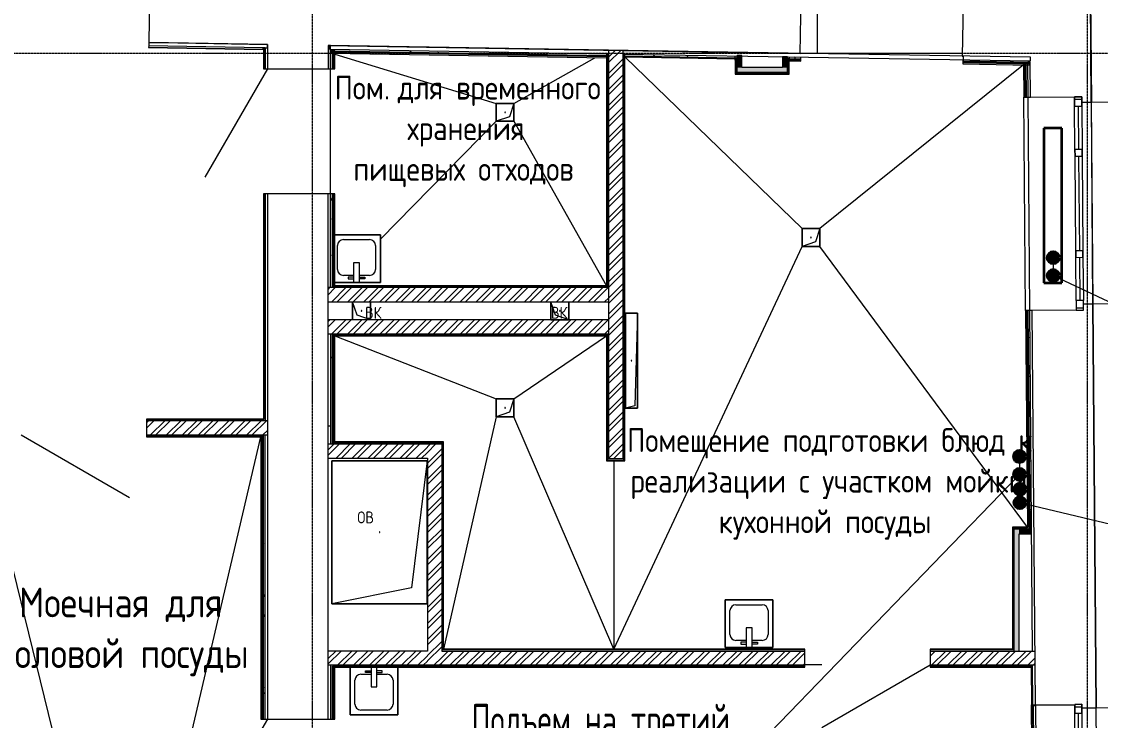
# Model space of a CAD drawing. Header units: millimetres. Extents: x -3929 to 624051, y 52832 to 514950.
# Drawn here: x 219364 to 228415, y 187333 to 193198 of the extents above; entities that cross this region are included whole.
import ezdxf
from ezdxf import colors
from ezdxf.entities.mleader import LeaderData, LeaderLine
from ezdxf.enums import TextEntityAlignment as Align
from ezdxf.math import Vec2, Vec3

# ---------------------------------------------------------------- set-up
doc = ezdxf.new("R2010")
doc.units = ezdxf.units.MM
doc.linetypes.add('ADSK_Линия сетки', pattern=[25, 20, -2.5, 0, -2.5])
doc.linetypes.add('ADSK_Штриховая_ш2 п1', pattern=[3, 2, -1])
for name, color, linetype, lineweight in [('_ Окна', 7, 'Continuous', 9), ('Аннотация', 7, 'Continuous', 18), ('Двери', 7, 'Continuous', 9), ('Марки помещений', 7, 'Continuous', 20), ('Обобщенные модели', 7, 'Continuous', 18), ('ОВ-О-Оборудование', 32, 'Continuous', 35), ('ОВ-ТЕКСТ', 7, 'Continuous', 25), ('Окна', 7, 'Continuous', 9), ('Оси', 253, 'Continuous', 9), ('Перекрытие', 7, 'Continuous', 18), ('Сантехника', 7, 'Continuous', 18), ('Стены внутренние', 7, 'Continuous', 18), ('Стены наружные', 7, 'Continuous', 18), ('Стены несущие', 7, 'Continuous', 30), ('Стены отделка', 7, 'Continuous', 30), ('Стены штриховка', 7, 'Continuous', 9)]:
    doc.layers.add(name, color=color, linetype=linetype, lineweight=lineweight)
doc.layers.add('стояки', color=7, linetype='Continuous')
doc.layers.add('т21.4', color=142, linetype='Continuous')
for name, color, linetype, true_color in [('т11.1', 1, 'Continuous', 0xff0000), ('т11.3', 7, 'Continuous', 0xb82e00), ('т11.4', 7, 'Continuous', 0xd600d6), ('т21.1', 5, 'Continuous', 0x0000ff), ('т21.3', 7, 'Continuous', 0x005c45)]:
    doc.layers.add(name, color=color, linetype=linetype, true_color=true_color)
doc.styles.add('GOST 2.304', font='CS_Gost2304.shx')
doc.styles.add('GOST Common_2', font='GOST_Common.ttf', dxfattribs={"width": 0.9, "height": 250})
doc.styles.add('GOST Common_5', font='GOST_Common.ttf', dxfattribs={"width": 0.9, "height": 200})
doc.styles.add('СТИЛЬ', font='simplex.shx', dxfattribs={"width": 0.65})

# ---------------------------------------------------------------- blocks, each defined once
blk = doc.blocks.new('*U2946')
at = {"layer": 'ОВ-О-Оборудование', "color": 32, "ltscale": 0.1, "true_color": 0xcd6928}
for p, q in [((650, 75), (-650, 75)), ((-650, 75), (-650, -75)), ((650, -75), (650, 75)), ((-650, -75), (650, -75))]:
    blk.add_line(p, q, dxfattribs=at)
at = {"layer": 'ОВ-О-Оборудование', "color": 32, "lineweight": 0, "ltscale": 10, "true_color": 0xcd6928, "style": 'GOST 2.304'}
blk.add_attdef('Маркировка', text='', height=180, dxfattribs=at).set_placement((0, -90), align=Align.CENTER)
blk = doc.blocks.new('1 этаж')
at = {"layer": 'Стены внутренние', "lineweight": 5}
for points in [[(416106.7, -217403), (416146.7, -217403), (416146.7, -217306.4), (416106.7, -217305.7), (416106.7, -217330.2)], [(416526.7, -217403), (416526.7, -217312.8), (416486.7, -217312.2), (416486.7, -217403), (416518.3, -217403)], [(416202.1, -217443), (416526.7, -217443), (416526.7, -217403), (416106.7, -217403), (416106.7, -217443), (416196.4, -217443)], [(418471.2, -222300.3), (418471.2, -221275.9), (418431.2, -221275.9), (418431.2, -222300.3)], [(418471.2, -221315.9), (418576.6, -221315.9), (418576.3, -221275.9), (418471.2, -221275.9)]]:
    blk.add_hatch(color=253, dxfattribs=at).paths.add_polyline_path(points)
at = {"layer": '_ Окна', "color": 253, "lineweight": 5}
for p, q in [((418937, -217649.3), (418997, -217648.8)), ((418937.6, -217729.3), (418937, -217649.3)), ((418937.1, -217669.3), (418997.1, -217668.8)), ((418997, -217648.8), (418997.6, -217728.8)), ((418997.6, -217728.8), (418937.6, -217729.3)), ((418967.6, -217729), (418970.5, -218089)), ((418940.5, -218089.3), (419000.5, -218088.8)), ((418941, -218149.2), (418940.5, -218089.3)), ((419000.5, -218088.8), (419001, -218148.8)), ((419001, -218148.8), (418941, -218149.2)), ((418971, -218149), (418977.4, -218939)), ((418947.4, -218939.2), (419007.4, -218938.7)), ((418947.9, -218999.2), (418947.4, -218939.2)), ((419007.4, -218938.7), (419007.9, -218998.7)), ((419007.9, -218998.7), (418947.9, -218999.2)), ((418977.9, -218999), (418980.8, -219359)), ((419010.8, -219358.7), (418950.8, -219359.2)), ((418950.8, -219359.2), (418951.5, -219439.2)), ((419011.5, -219438.7), (419010.8, -219358.7)), ((418951.3, -219419.2), (419011.3, -219418.7)), ((418951.5, -219439.2), (419011.5, -219438.7)), ((418938.2, -222748), (418998.2, -222747.5)), ((418938.8, -222824), (418938.2, -222748)), ((418938.4, -222768), (418998.4, -222767.5)), ((418998.8, -222823.5), (418938.8, -222824)), ((418968.8, -222823.8), (418975.3, -223621.7)), ((418998.2, -222747.5), (418998.8, -222823.5))]:
    blk.add_line(p, q, dxfattribs=at)
at = {"layer": 'Двери', "color": 253, "lineweight": 5}
for p, q in [((412165.7, -217413.6), (411640.7, -218322.9)), ((410100.7, -220487), (411010, -221012)), ((417725, -222420.3), (416815.7, -222945.3)), ((412165.7, -222871.6), (411640.7, -223780.9))]:
    blk.add_line(p, q, dxfattribs=at)
at = {"layer": 'Обобщенные модели', "color": 253, "lineweight": 5}
for p, q in [((414084.3, -217853.9), (414084.3, -217703.9)), ((414084.3, -217703.9), (414234.3, -217703.9)), ((414234.3, -217703.9), (414196.8, -217816.4)), ((414234.3, -217703.9), (414234.3, -217853.9)), ((414196.8, -217816.4), (414084.3, -217853.9)), ((414234.3, -217853.9), (414084.3, -217853.9)), ((416650.7, -218903.9), (416650.7, -218753.9)), ((416650.7, -218753.9), (416800.7, -218753.9)), ((416800.7, -218753.9), (416650.7, -218753.9)), ((416650.7, -218753.9), (416650.7, -218903.9)), ((416800.7, -218753.9), (416763.2, -218866.4)), ((416800.7, -218753.9), (416800.7, -218903.9)), ((416800.7, -218903.9), (416800.7, -218753.9)), ((416763.2, -218866.4), (416650.7, -218903.9)), ((416800.7, -218903.9), (416650.7, -218903.9)), ((416650.7, -218903.9), (416800.7, -218903.9)), ((412880.7, -219520.3), (412880.7, -219370.3)), ((412918.2, -219482.8), (412880.7, -219370.3)), ((412880.7, -219370.3), (412880.7, -219520.3)), ((413030.7, -219370.3), (413030.7, -219520.3)), ((413030.7, -219520.3), (413030.7, -219370.3)), ((414544.3, -219520), (414544.3, -219370.3)), ((414544.3, -219370.3), (414544.3, -219520)), ((414581.8, -219482.5), (414544.4, -219370.3)), ((414694.3, -219370.3), (414694.3, -219520)), ((414694.3, -219520), (414694.3, -219370.3)), ((413030.7, -219520.3), (412918.2, -219482.8)), ((414694.3, -219520), (414581.8, -219482.5)), ((415169.4, -220263.3), (415169.4, -219463.3)), ((415169.4, -219463.3), (415269.4, -219463.3)), ((415269.4, -219463.3), (415169.4, -219463.3)), ((415169.4, -219463.3), (415169.4, -220263.3)), ((415269.4, -219463.3), (415249.4, -220243.3)), ((415269.4, -219463.3), (415269.4, -220263.3)), ((415269.4, -220263.3), (415269.4, -219463.3)), ((414694.3, -219520), (414544.3, -219520)), ((414544.3, -219520), (414694.3, -219520)), ((414084.3, -220333.9), (414084.3, -220183.9)), ((414084.3, -220183.9), (414234.3, -220183.9)), ((414234.3, -220183.9), (414196.8, -220296.4)), ((414234.3, -220183.9), (414234.3, -220333.9)), ((414196.8, -220296.4), (414084.3, -220333.9)), ((415249.4, -220243.3), (415169.4, -220263.3)), ((415269.4, -220263.3), (415169.4, -220263.3)), ((415169.4, -220263.3), (415269.4, -220263.3)), ((414234.3, -220333.9), (414084.3, -220333.9)), ((412707.1, -221903.2), (412707.1, -220703.2)), ((412707.1, -220703.2), (413507.1, -220703.2)), ((413507.1, -220703.2), (412707.1, -220703.2)), ((412707.1, -220703.2), (412707.1, -221903.2)), ((413507.1, -220703.2), (413373.8, -221769.9)), ((413507.1, -220703.2), (413507.1, -221903.2)), ((413507.1, -221903.2), (413507.1, -220703.2)), ((413373.8, -221769.9), (412707.1, -221903.2)), ((413507.1, -221903.2), (412707.1, -221903.2)), ((412707.1, -221903.2), (413507.1, -221903.2))]:
    blk.add_line(p, q, dxfattribs=at)
for centre, start, end in [((414159.3, -217778.9), 0, 180), ((414159.3, -217778.9), 120, 180), ((414159.3, -217778.9), 180, 0), ((414159.3, -217778.9), 240, 345), ((414159.3, -217778.9), 15, 90), ((416725.7, -218828.9), 0, 180), ((416725.7, -218828.9), 120, 180), ((416725.7, -218828.9), 180, 0), ((416725.7, -218828.9), 240, 345), ((416725.7, -218828.9), 15, 90), ((412955.7, -219445.3), 90, 270), ((412955.7, -219445.3), 150, 255), ((412955.7, -219445.3), 270, 90), ((412955.7, -219445.3), 30, 90), ((412955.7, -219445.3), 285, 0), ((414619.3, -219445), 90, 270), ((414619.3, -219445), 150, 255), ((414619.3, -219445), 270, 90), ((414619.3, -219445), 30, 90), ((414619.3, -219445), 285, 0), ((415219.4, -219863.3), 0, 180), ((415219.4, -219863.3), 120, 180), ((415219.4, -219863.3), 180, 0), ((415219.4, -219863.3), 240, 345), ((415219.4, -219863.3), 15, 90), ((414159.3, -220258.9), 0, 180), ((414159.3, -220258.9), 120, 180), ((414159.3, -220258.9), 180, 0), ((414159.3, -220258.9), 240, 345), ((414159.3, -220258.9), 15, 90), ((413107.1, -221303.2), 0, 180), ((413107.1, -221303.2), 120, 180), ((413107.1, -221303.2), 180, 0), ((413107.1, -221303.2), 240, 345), ((413107.1, -221303.2), 15, 90)]:
    blk.add_arc(centre, 2.5, start, end, dxfattribs=at)
at = {"layer": 'Окна', "color": 253, "lineweight": 5}
for p, q in [((418997, -217648.8), (418937, -217649.3)), ((418937, -217649.3), (418937.6, -217729.3)), ((418997.6, -217728.8), (418997, -217648.8)), ((418940.5, -218089.3), (418937.6, -217729.3)), ((418997.6, -217728.8), (419000.5, -218088.8)), ((418940.5, -218089.3), (418941, -218149.2)), ((419001, -218148.8), (419000.5, -218088.8)), ((418947.4, -218939.2), (418941, -218149.2)), ((419001, -218148.8), (419007.4, -218938.7)), ((418947.4, -218939.2), (418947.9, -218999.2)), ((419007.9, -218998.7), (419007.4, -218938.7)), ((418950.8, -219359.2), (418947.9, -218999.2)), ((419007.9, -218998.7), (419010.8, -219358.7)), ((418950.8, -219359.2), (418951.5, -219439.2)), ((419011.5, -219438.7), (419010.8, -219358.7)), ((418951.5, -219439.2), (419011.5, -219438.7)), ((418998.2, -222747.5), (418938.2, -222748)), ((418938.2, -222748), (418938.8, -222824)), ((418945.3, -223622), (418938.8, -222824)), ((418998.8, -222823.5), (418998.2, -222747.5)), ((418998.8, -222823.5), (419005.3, -223621.5))]:
    blk.add_line(p, q, dxfattribs=at)
at = {"layer": 'Оси', "color": 253, "linetype": 'ADSK_Линия сетки', "lineweight": 5}
for p, q in [((412544.4, -258178.1), (412544.4, -209603.6)), ((419044.4, -258178.1), (419044.4, -209603.6)), ((353580.1, -217281.6), (419809.8, -217281.6))]:
    blk.add_line(p, q, dxfattribs=at)
at = {"layer": 'Перекрытие', "color": 253, "lineweight": 5}
for p, q in [((416777.8, -216580.7), (416777.8, -217287.1)), ((412730.7, -217292.2), (414084.3, -217703.9)), ((416635.5, -217281.6), (417995.7, -217281.6)), ((414234.3, -217703.9), (414912.6, -217320.5)), ((416650.7, -218753.9), (415163.3, -217313.8)), ((418509.8, -217380.6), (416800.7, -218753.9)), ((412695.7, -218463.6), (412695.7, -217413.6)), ((414234.3, -217703.9), (414084.3, -217703.9)), ((414084.3, -217703.9), (414084.3, -217853.9)), ((414234.3, -217853.9), (414234.3, -217703.9)), ((414084.3, -217853.9), (413113.1, -218844.4)), ((414084.3, -217853.9), (414234.3, -217853.9)), ((414234.3, -217853.9), (415011.5, -219234.4)), ((415072.4, -222284.4), (416650.7, -218903.9)), ((418541.2, -221260), (416800.7, -218903.9)), ((412730.7, -219656.2), (414084.3, -220183.9)), ((414234.3, -220183.9), (415011.5, -219656.2)), ((414234.3, -220183.9), (414084.3, -220183.9)), ((414084.3, -220183.9), (414084.3, -220333.9)), ((414234.3, -220333.9), (414234.3, -220183.9)), ((414084.3, -220333.9), (413643.7, -222284.4)), ((414084.3, -220333.9), (414234.3, -220333.9)), ((415072.4, -222284.4), (414234.3, -220333.9)), ((409755.9, -220502.9), (410885.7, -225097.8)), ((411035.7, -225097.8), (412110.7, -220502.9)), ((415072.4, -220704.1), (415072.4, -222284.4)), ((416817.9, -222415.3), (416675, -222415.3))]:
    blk.add_line(p, q, dxfattribs=at)
at = {"layer": 'Сантехника', "color": 253, "lineweight": 5}
for p, q in [((413113.1, -218807.2), (412730.7, -218807.2)), ((412730.7, -218807.2), (413113.1, -218807.2)), ((412803.1, -218847.2), (413023.1, -218847.2)), ((413113.1, -219207.2), (413113.1, -218807.2)), ((413113.1, -218807.2), (413113.1, -219207.2)), ((412753.1, -219097.2), (412753.1, -218897.2)), ((413073.1, -218897.2), (413073.1, -219097.2)), ((412888.1, -219042.2), (412888.1, -219207.2)), ((412938.1, -219042.2), (412888.1, -219042.2)), ((412938.1, -219207.2), (412938.1, -219042.2)), ((412730.7, -219207.2), (413113.1, -219207.2)), ((413113.1, -219207.2), (412730.7, -219207.2)), ((412888.1, -219147.2), (412803.1, -219147.2)), ((412843.1, -219162.2), (412843.1, -219177.2)), ((412888.1, -219162.2), (412843.1, -219162.2)), ((412843.1, -219177.2), (412888.1, -219177.2)), ((413023.1, -219147.2), (412938.1, -219147.2)), ((412938.1, -219162.2), (412983.1, -219162.2)), ((412983.1, -219177.2), (412938.1, -219177.2)), ((412983.1, -219162.2), (412983.1, -219177.2)), ((416006.1, -221871.5), (416006.1, -222271.5)), ((416406.1, -221871.5), (416006.1, -221871.5)), ((416006.1, -221871.5), (416406.1, -221871.5)), ((416006.1, -222271.5), (416006.1, -221871.5)), ((416096.1, -221911.5), (416316.1, -221911.5)), ((416406.1, -222271.5), (416406.1, -221871.5)), ((416406.1, -221871.5), (416406.1, -222271.5)), ((416046.1, -222161.5), (416046.1, -221961.5)), ((416366.1, -221961.5), (416366.1, -222161.5)), ((416181.1, -222106.5), (416181.1, -222271.5)), ((416231.1, -222106.5), (416181.1, -222106.5)), ((416231.1, -222271.5), (416231.1, -222106.5)), ((416006.1, -222271.5), (416406.1, -222271.5)), ((416406.1, -222271.5), (416006.1, -222271.5)), ((416181.1, -222211.5), (416096.1, -222211.5)), ((416136.1, -222226.5), (416136.1, -222241.5)), ((416181.1, -222226.5), (416136.1, -222226.5)), ((416136.1, -222241.5), (416181.1, -222241.5)), ((416316.1, -222211.5), (416231.1, -222211.5)), ((416231.1, -222226.5), (416276.1, -222226.5)), ((416276.1, -222241.5), (416231.1, -222241.5)), ((416276.1, -222226.5), (416276.1, -222241.5)), ((412859.7, -222435.3), (412859.7, -222835.3)), ((412859.7, -222835.3), (412859.7, -222435.3)), ((412989.7, -222465.3), (413034.7, -222465.3)), ((412989.7, -222480.3), (412989.7, -222465.3)), ((413034.7, -222435.3), (413034.7, -222600.3)), ((413084.7, -222600.3), (413084.7, -222435.3)), ((413129.7, -222465.3), (413084.7, -222465.3)), ((413129.7, -222480.3), (413129.7, -222465.3)), ((413259.7, -222835.3), (413259.7, -222435.3)), ((413259.7, -222435.3), (413259.7, -222835.3)), ((412899.7, -222745.3), (412899.7, -222545.3)), ((412949.7, -222495.3), (413034.7, -222495.3)), ((413034.7, -222480.3), (412989.7, -222480.3)), ((413084.7, -222480.3), (413129.7, -222480.3)), ((413084.7, -222495.3), (413169.7, -222495.3)), ((413219.7, -222545.3), (413219.7, -222745.3)), ((413034.7, -222600.3), (413084.7, -222600.3)), ((413169.7, -222795.3), (412949.7, -222795.3)), ((412859.7, -222835.3), (413259.7, -222835.3)), ((413259.7, -222835.3), (412859.7, -222835.3))]:
    blk.add_line(p, q, dxfattribs=at)
for centre, start, end in [((412803.1, -218897.2), 90, 180), ((413023.1, -218897.2), 0, 90), ((412803.1, -219097.2), 180, 270), ((413023.1, -219097.2), 270, 0), ((416096.1, -221961.5), 90, 180), ((416316.1, -221961.5), 0, 90), ((416096.1, -222161.5), 180, 270), ((416316.1, -222161.5), 270, 0), ((412949.7, -222545.3), 90, 180), ((413169.7, -222545.3), 0, 90), ((412949.7, -222745.3), 180, 270), ((413169.7, -222745.3), 270, 0)]:
    blk.add_arc(centre, 50, start, end, dxfattribs=at)
at = {"layer": 'Стены внутренние', "color": 253, "linetype": 'Continuous', "lineweight": 5}
for p, q in [((413371.6, -217259.5), (413363, -217274.3)), ((413598.3, -217273.1), (413595.4, -217278.3)), ((413866.1, -217271.8), (413863.8, -217267.8)), ((413991, -217284.9), (413988.1, -217279.9)), ((415412.7, -217309), (415403.9, -217293.8)), ((415690.1, -217307.7), (415686.7, -217313.6)), ((416597.4, -217329), (416588.7, -217313.9)), ((418137.6, -217355.1), (418134.5, -217349.8)), ((418254, -217352.2), (418268.2, -217352.2)), ((418361.7, -217353.9), (418358.9, -217358.8)), ((418374.5, -217359.1), (418371.7, -217354.1)), ((412710.7, -218521.8), (412695.7, -218495.9)), ((412695.7, -218673), (412699.6, -218673)), ((412695.7, -218977.8), (412699.6, -218977.8)), ((418552.9, -219664.4), (418548.3, -219672.3)), ((418558.8, -219587.4), (418562.6, -219587.4)), ((412695.7, -219790.6), (412699.6, -219790.6)), ((412710.7, -219826.5), (412700.7, -219843.9)), ((418558.8, -219993.8), (418565.9, -219993.8)), ((412695.7, -220095.4), (412699.6, -220095.4)), ((418558.8, -220298.6), (418568.4, -220298.6)), ((412695.7, -220501.8), (412699.6, -220501.8)), ((418558.8, -220705), (418571.7, -220705)), ((418560, -221111.4), (418575, -221111.4)), ((412145.7, -221404), (412141.3, -221396.4)), ((412141.4, -221828.6), (412130.7, -221847.1)), ((412145.7, -222013.6), (412131.3, -221988.8)), ((412138.1, -222610.1), (412130.7, -222597.2)), ((412137.8, -222647.7), (412130.7, -222659.9)), ((412695.7, -222737), (412699.6, -222737))]:
    blk.add_line(p, q, dxfattribs=at)
at = {"layer": 'Стены внутренние', "color": 253, "lineweight": 5}
for p, q in [((418526.5, -219442.6), (418512, -217652.7)), ((418561.5, -219442.4), (418547, -217652.4)), ((419077.3, -217693.1), (419091.1, -219388.1)), ((418593.3, -223377), (418588.2, -222750.9)), ((418588.3, -222756.9), (418608.3, -222756.7)), ((419118.5, -222776.6), (419118.5, -222777.6))]:
    blk.add_line(p, q, dxfattribs=at)
at = {"layer": 'Стены наружные', "color": 253, "lineweight": 5}
for p, q in [((419091.8, -219388.1), (419078.1, -217693.1)), ((418584.6, -223700.9), (418577, -222750.9)), ((418589, -222750.8), (418596.6, -223700.8)), ((419126.4, -223666.5), (419119.2, -222776.6))]:
    blk.add_line(p, q, dxfattribs=at)
at = {"layer": 'Стены несущие', "color": 253, "lineweight": 5}
for p, q in [((419077.3, -217693.1), (419017.8, -210327.8)), ((411178.3, -216752.3), (411170.8, -217192.2)), ((416635.5, -217284.7), (416643.7, -216799.7)), ((418002.7, -216867.7), (417995.3, -217307.7)), ((411170.8, -217192.2), (411414.4, -217196.4)), ((411414.4, -217196.4), (412165.7, -217209.1)), ((412165.7, -217209.1), (412165.7, -217413.6)), ((412675.7, -217217.7), (412675.7, -217413.6)), ((412675.7, -217217.7), (416635.5, -217284.7)), ((417995.3, -217307.7), (418002, -217307.8)), ((418002, -217307.8), (418001.3, -217348.1)), ((418001.3, -217348.1), (418564.6, -217357.6)), ((418567, -217652.3), (418564.6, -217357.6)), ((412165.7, -217413.6), (412675.7, -217413.6)), ((418567, -217652.3), (418937, -217649.3)), ((418997.3, -217693.8), (419077.3, -217693.1)), ((412675.7, -218463.6), (412165.7, -218463.6)), ((412165.7, -218463.6), (412165.7, -222871.6)), ((412675.7, -222871.6), (412675.7, -218463.6)), ((419091.1, -219388.1), (419011.1, -219388.7)), ((419118.5, -222776.6), (419091.1, -219388.1)), ((418951.5, -219439.2), (418581.5, -219442.2)), ((418608.2, -222750.7), (418581.5, -219442.2)), ((419011.5, -219439.7), (419011.5, -219438.7)), ((412675.7, -220561), (413627.8, -220561)), ((413627.8, -220561), (413627.8, -222300.3)), ((412675.7, -220681), (413507.8, -220681)), ((413507.8, -220681), (413507.8, -222300.3)), ((413507.8, -222300.3), (412675.7, -222300.3)), ((418608.2, -222750.7), (418938.2, -222748)), ((418938.3, -222754), (418608.3, -222756.7)), ((418608.3, -222756.7), (418616.4, -223756.7)), ((418998.5, -222777.5), (419118.5, -222776.6)), ((419118.5, -222777.6), (418998.5, -222778.5)), ((419144.6, -226011.5), (419118.5, -222777.6)), ((412165.7, -222871.6), (412675.7, -222871.6))]:
    blk.add_line(p, q, dxfattribs=at)
at = {"layer": 'Стены отделка', "color": 253, "lineweight": 5}
for p, q in [((419018.5, -210327.8), (419078.1, -217693.1)), ((411169.5, -217222.2), (411169.3, -217234.2)), ((411170, -217192.2), (411169.5, -217222.2)), ((412166.2, -217209.1), (411170, -217192.2)), ((412165.7, -217239.1), (412166.2, -217209.1)), ((412695.7, -217217.7), (412675.7, -217217.7)), ((412687.8, -217217.9), (412687.3, -217247.9)), ((416196.4, -217277.2), (412687.8, -217217.9)), ((412695.7, -217260.8), (412695.7, -217217.7)), ((411169.3, -217234.2), (412130.5, -217250.5)), ((412130.5, -217250.5), (412130.7, -217238.5)), ((412130.7, -217238.5), (412165.7, -217239.1)), ((412145.7, -217238.7), (412133.7, -217238.7)), ((412133.7, -217238.7), (412133.7, -217413.6)), ((412145.7, -217239.1), (412145.7, -217238.7)), ((412165.7, -217239.1), (412145.7, -217239.1)), ((412687.3, -217247.9), (415027.4, -217287.5)), ((412695.7, -217248), (412695.1, -217283)), ((412695.1, -217283), (415011.5, -217322.2)), ((412730.7, -217260.8), (412695.7, -217260.8)), ((412730.7, -217413.6), (412730.7, -217260.8)), ((415011.5, -217287), (415011.5, -219250.3)), ((415027.4, -217257), (415027.4, -220688.2)), ((415147.4, -217259.5), (415147.4, -220688.2)), ((415147.4, -217289.5), (416195.9, -217307.2)), ((415163.3, -217289.5), (415147.4, -217289.5)), ((415163.3, -220704.1), (415163.3, -217289.5)), ((416090.8, -217323.1), (416090.8, -217305.5)), ((416146.7, -217302.3), (416106.7, -217302.3)), ((416106.7, -217443), (416106.7, -217302.3)), ((416146.7, -217403), (416146.7, -217302.3)), ((416195.9, -217307.2), (418566.5, -217347.3)), ((418567, -217317.3), (416196.4, -217277.2)), ((416486.7, -217312.2), (416486.7, -217403)), ((416526.7, -217312.2), (416486.7, -217312.2)), ((416526.7, -217312.2), (416526.7, -217443)), ((416542.6, -217313.1), (416542.6, -217330.5)), ((416106.7, -217323.1), (416090.8, -217323.1)), ((416090.8, -217340.5), (416090.8, -217458.9)), ((416486.7, -217403), (416146.7, -217403)), ((416542.6, -217330.5), (416526.7, -217330.5)), ((416542.6, -217348.1), (416640.7, -217349.8)), ((416542.6, -217458.9), (416542.6, -217348.1)), ((416640.7, -217349.8), (416641.3, -217314.8)), ((418001.1, -217337.8), (418000.5, -217372.8)), ((418000.5, -217372.8), (418560.4, -217382.2)), ((418544.7, -217370.1), (418509.7, -217370.4)), ((418509.7, -217370.4), (418512, -217652.7)), ((418564.6, -217357.9), (418544.6, -217358.1)), ((418547, -217652.4), (418544.6, -217358.1)), ((418560.4, -217382.2), (418561, -217347.2)), ((418566.5, -217347.3), (418567, -217317.3)), ((412133.7, -217413.6), (412165.7, -217413.6)), ((412675.7, -217413.6), (412730.7, -217413.6)), ((416090.8, -217458.9), (416542.6, -217458.9)), ((416106.7, -217443), (416526.7, -217443)), ((418512, -217652.7), (418567, -217652.3)), ((419078.1, -217693.1), (419228.1, -217691.9)), ((412165.7, -218463.6), (412133.7, -218463.6)), ((412133.7, -218463.6), (412133.7, -220355)), ((412730.7, -218463.6), (412675.7, -218463.6)), ((412730.7, -219250.3), (412730.7, -218463.6)), ((415027.4, -219250.3), (412675.7, -219250.3)), ((415011.5, -219234.4), (412730.7, -219234.4)), ((412675.7, -219370.3), (415027.4, -219370.3)), ((419241.8, -219386.9), (419091.8, -219388.1)), ((419091.8, -219388.1), (419119.2, -222776.6)), ((418581.5, -219442.2), (418526.5, -219442.6)), ((418526.5, -219442.6), (418541.2, -221260)), ((418584.6, -222300.3), (418561.5, -219442.4)), ((415027.4, -219520.3), (412675.7, -219520.3)), ((415027.4, -219640.3), (412675.7, -219640.3)), ((412695.7, -219640.3), (412695.7, -220561)), ((412730.7, -220545.1), (412730.7, -219640.3)), ((412730.7, -219656.2), (415011.5, -219656.2)), ((415011.5, -219640.3), (415011.5, -220704.1)), ((411150.7, -220355), (411150.7, -220502.9)), ((412133.7, -220355), (411150.7, -220355)), ((412675.7, -220409.9), (412695.7, -220409.9)), ((411150.7, -220502.9), (412121.7, -220502.9)), ((412110.7, -220502.9), (412110.7, -222871.6)), ((412145.7, -222871.6), (412145.7, -220487)), ((413643.7, -220545.1), (412719.7, -220545.1)), ((413643.7, -222284.4), (413643.7, -220545.1)), ((415011.5, -220704.1), (415163.3, -220704.1)), ((415147.4, -220688.2), (415027.4, -220688.2)), ((418415.3, -221260), (418415.3, -222284.4)), ((418541.2, -221260), (418415.3, -221260)), ((418431.2, -222300.3), (418431.2, -221275.9)), ((418431.2, -221275.9), (418576.3, -221275.9)), ((418471.2, -222300.3), (418471.2, -221315.9)), ((418471.2, -221315.9), (418576.6, -221315.9)), ((416675, -222284.4), (413643.7, -222284.4)), ((416675, -222435.3), (416675, -222284.4)), ((418415.3, -222284.4), (417725, -222284.4)), ((417725, -222284.4), (417725, -222435.3)), ((412695.7, -222420.3), (412695.7, -222871.6)), ((412730.7, -222435.3), (416675, -222435.3)), ((412730.7, -222871.6), (412730.7, -222435.3)), ((417725, -222435.3), (418574.2, -222435.3)), ((418574.3, -222426.3), (418577, -222750.9)), ((418588.2, -222750.9), (418585.6, -222420.3)), ((418577, -222750.9), (418608.2, -222750.7)), ((419119.2, -222776.6), (419289.2, -222775.2)), ((412110.7, -222871.6), (412165.7, -222871.6)), ((412675.7, -222871.6), (412730.7, -222871.6))]:
    blk.add_line(p, q, dxfattribs=at)
at = {"layer": 'Стены штриховка', "color": 253, "lineweight": 5}
for p, q in [((411169.5, -217222.2), (411169.5, -217222.2)), ((412130.7, -217238.5), (411169.5, -217222.2)), ((411169.3, -217232.2), (412130.5, -217248.5)), ((412135.7, -217238.7), (412135.7, -217413.6)), ((412145.7, -217239.1), (412145.7, -217413.6)), ((412695.3, -217272), (415011.5, -217311.2)), ((412695.5, -217263), (415011.5, -217302.2)), ((412695.7, -217413.6), (412695.7, -217260.8)), ((412710.7, -217413.6), (412710.7, -217260.8)), ((412719.7, -217413.6), (412719.7, -217260.8)), ((415018.4, -217287), (415018.4, -219250.3)), ((415156.4, -220697.2), (415156.4, -217289.5)), ((415161.2, -217304.7), (416090.8, -217320.5)), ((415161.1, -217313.7), (416090.8, -217329.5)), ((416090.8, -217340.5), (416090.8, -217323.1)), ((416097.7, -217323.1), (416097.7, -217452)), ((416535.7, -217452), (416535.7, -217330.5)), ((416542.6, -217328.1), (416641, -217329.8)), ((416542.6, -217330.5), (416542.6, -217348.1)), ((416542.6, -217337.1), (416640.9, -217338.8)), ((418000.7, -217361.8), (418560.6, -217371.2)), ((418000.8, -217352.8), (418560.7, -217362.2)), ((418520.7, -217370.3), (418523, -217652.6)), ((418529.7, -217370.2), (418532, -217652.5)), ((416097.7, -217452), (416535.7, -217452)), ((412135.7, -218463.6), (412135.7, -220357)), ((412145.7, -218463.6), (412145.7, -220367)), ((412695.7, -219250.3), (412695.7, -218463.6)), ((412710.7, -219250.3), (412710.7, -218463.6)), ((412719.7, -219250.3), (412719.7, -218463.6)), ((415011.5, -219241.3), (412730.7, -219241.3)), ((418537.5, -219442.6), (418552.3, -221275.9)), ((418546.5, -219442.5), (418561.3, -221275.9)), ((412710.7, -220561), (412710.7, -219640.3)), ((412719.7, -220561), (412719.7, -219640.3)), ((412730.7, -219649.3), (415011.5, -219649.3)), ((415018.4, -219640.3), (415018.4, -220697.2)), ((412135.7, -220357), (411150.7, -220357)), ((412165.7, -220367), (411150.7, -220367)), ((411150.7, -220487), (412165.7, -220487)), ((411150.7, -220496), (412130.7, -220496)), ((412121.7, -220502.9), (412121.7, -222871.6)), ((412130.7, -220487), (412130.7, -222871.6)), ((413636.8, -220552), (412719.7, -220552)), ((413636.8, -222291.3), (413636.8, -220552)), ((415018.4, -220697.2), (415156.4, -220697.2)), ((418422.2, -221266.9), (418422.2, -222291.3)), ((418541.2, -221266.9), (418422.2, -221266.9)), ((418541.2, -221266.9), (418541.2, -221260)), ((416675, -222291.3), (413636.8, -222291.3)), ((418422.2, -222291.3), (417725, -222291.3)), ((413627.8, -222300.3), (416675, -222300.3)), ((417725, -222300.3), (418604.6, -222300.3)), ((416675, -222420.3), (412675.7, -222420.3)), ((412710.7, -222426.3), (416675, -222426.3)), ((412710.7, -222871.6), (412710.7, -222426.3)), ((412730.7, -222435.3), (412719.7, -222435.3)), ((412719.7, -222871.6), (412719.7, -222435.3)), ((418605.4, -222420.3), (417725, -222420.3)), ((417725, -222426.3), (418585.4, -222426.3)), ((418576.3, -222426.3), (418579, -222750.9))]:
    blk.add_line(p, q, dxfattribs=at)
at = {"layer": 'Стены штриховка', "color": 253, "linetype": 'Continuous', "lineweight": 5}
for p, q in [((415027.4, -217317.1), (415086, -217258.5)), ((415027.4, -217362), (415130.2, -217259.2)), ((415027.4, -217451.8), (415147.4, -217331.8)), ((415027.4, -217496.8), (415147.4, -217376.8)), ((415027.4, -217586.6), (415147.4, -217466.6)), ((415027.4, -217631.5), (415147.4, -217511.5)), ((415027.4, -217721.3), (415147.4, -217601.3)), ((415027.4, -217766.2), (415147.4, -217646.2)), ((415027.4, -217856), (415147.4, -217736)), ((415027.4, -217900.9), (415147.4, -217780.9)), ((415027.4, -217990.7), (415147.4, -217870.7)), ((415027.4, -218035.6), (415147.4, -217915.6)), ((415027.4, -218125.4), (415147.4, -218005.4)), ((415027.4, -218170.3), (415147.4, -218050.3)), ((415027.4, -218260.1), (415147.4, -218140.1)), ((415027.4, -218305), (415147.4, -218185)), ((415027.4, -218394.8), (415147.4, -218274.8)), ((415027.4, -218439.7), (415147.4, -218319.7)), ((415027.4, -218529.5), (415147.4, -218409.5)), ((415027.4, -218574.4), (415147.4, -218454.4)), ((415027.4, -218664.2), (415147.4, -218544.2)), ((415027.4, -218709.1), (415147.4, -218589.1)), ((415027.4, -218798.9), (415147.4, -218678.9)), ((415027.4, -218843.8), (415147.4, -218723.8)), ((415027.4, -218933.6), (415147.4, -218813.6)), ((415027.4, -218978.5), (415147.4, -218858.5)), ((415027.4, -219068.3), (415147.4, -218948.3)), ((415027.4, -219113.2), (415147.4, -218993.2)), ((415027.4, -219203), (415147.4, -219083)), ((415027.4, -219247.9), (415147.4, -219127.9)), ((412675.7, -219264.7), (412690.1, -219250.3)), ((412675.7, -219309.6), (412735, -219250.3)), ((412704.8, -219370.3), (412824.8, -219250.3)), ((412749.7, -219370.3), (412869.7, -219250.3)), ((412839.5, -219370.3), (412959.5, -219250.3)), ((412884.4, -219370.3), (413004.4, -219250.3)), ((412974.2, -219370.3), (413094.2, -219250.3)), ((413019.1, -219370.3), (413139.1, -219250.3)), ((413108.9, -219370.3), (413228.9, -219250.3)), ((413153.8, -219370.3), (413273.8, -219250.3)), ((413243.6, -219370.3), (413363.6, -219250.3)), ((413288.5, -219370.3), (413408.5, -219250.3)), ((413378.3, -219370.3), (413498.3, -219250.3)), ((413423.2, -219370.3), (413543.2, -219250.3)), ((413513, -219370.3), (413633, -219250.3)), ((413557.9, -219370.3), (413677.9, -219250.3)), ((413647.7, -219370.3), (413767.7, -219250.3)), ((413692.6, -219370.3), (413812.6, -219250.3)), ((413782.4, -219370.3), (413902.4, -219250.3)), ((413827.3, -219370.3), (413947.3, -219250.3)), ((413917.1, -219370.3), (414037.1, -219250.3)), ((413962, -219370.3), (414082, -219250.3)), ((414051.8, -219370.3), (414171.8, -219250.3)), ((414096.7, -219370.3), (414216.7, -219250.3)), ((414186.5, -219370.3), (414306.5, -219250.3)), ((414231.4, -219370.3), (414351.4, -219250.3)), ((414321.2, -219370.3), (414441.2, -219250.3)), ((414366.1, -219370.3), (414486.1, -219250.3)), ((414455.9, -219370.3), (414575.9, -219250.3)), ((414500.8, -219370.3), (414620.8, -219250.3)), ((414590.6, -219370.3), (414710.6, -219250.3)), ((414635.5, -219370.3), (414755.5, -219250.3)), ((414725.3, -219370.3), (414845.3, -219250.3)), ((414770.2, -219370.3), (414890.2, -219250.3)), ((414860, -219370.3), (414980, -219250.3)), ((414904.9, -219370.3), (415022, -219253.2)), ((415027.4, -219337.7), (415147.4, -219217.7)), ((415027.4, -219382.6), (415147.4, -219262.6)), ((414994.7, -219370.3), (415027.4, -219337.7)), ((415027.4, -219472.4), (415147.4, -219352.4)), ((415027.4, -219517.3), (415147.4, -219397.3)), ((412675.7, -219534.1), (412689.5, -219520.3)), ((412675.7, -219579), (412734.4, -219520.3)), ((412704.2, -219640.3), (412824.2, -219520.3)), ((412749.1, -219640.3), (412869.1, -219520.3)), ((412838.9, -219640.3), (412958.9, -219520.3)), ((412883.8, -219640.3), (413003.8, -219520.3)), ((412973.6, -219640.3), (413093.6, -219520.3)), ((413018.5, -219640.3), (413138.5, -219520.3)), ((413108.3, -219640.3), (413228.3, -219520.3)), ((413153.2, -219640.3), (413273.2, -219520.3)), ((413243, -219640.3), (413363, -219520.3)), ((413287.9, -219640.3), (413407.9, -219520.3)), ((413377.7, -219640.3), (413497.7, -219520.3)), ((413422.6, -219640.3), (413542.6, -219520.3)), ((413512.4, -219640.3), (413632.4, -219520.3)), ((413557.3, -219640.3), (413677.3, -219520.3)), ((413647.1, -219640.3), (413767.1, -219520.3)), ((413692, -219640.3), (413812, -219520.3)), ((413781.8, -219640.3), (413901.8, -219520.3)), ((413826.7, -219640.3), (413946.7, -219520.3)), ((413916.5, -219640.3), (414036.5, -219520.3)), ((413961.4, -219640.3), (414081.4, -219520.3)), ((414051.2, -219640.3), (414171.2, -219520.3)), ((414096.1, -219640.3), (414216.1, -219520.3)), ((414185.9, -219640.3), (414305.9, -219520.3)), ((414230.8, -219640.3), (414350.8, -219520.3)), ((414320.6, -219640.3), (414440.6, -219520.3)), ((414365.5, -219640.3), (414485.5, -219520.3)), ((414455.3, -219640.3), (414575.3, -219520.3)), ((414500.2, -219640.3), (414620.2, -219520.3)), ((414590, -219640.3), (414710, -219520.3)), ((414634.9, -219640.3), (414754.9, -219520.3)), ((414724.7, -219640.3), (414844.7, -219520.3)), ((414769.6, -219640.3), (414889.6, -219520.3)), ((414859.4, -219640.3), (414979.4, -219520.3)), ((414904.3, -219640.3), (415024.3, -219520.3)), ((415027.4, -219607.1), (415147.4, -219487.1)), ((415027.4, -219652), (415147.4, -219532)), ((414994.1, -219640.3), (415027.4, -219607.1)), ((415027.4, -219741.8), (415147.4, -219621.8)), ((415027.4, -219786.7), (415147.4, -219666.7)), ((415027.4, -219876.5), (415147.4, -219756.5)), ((415027.4, -219921.4), (415147.4, -219801.4)), ((415027.4, -220011.2), (415147.4, -219891.2)), ((415027.4, -220056.1), (415147.4, -219936.1)), ((415027.4, -220145.9), (415147.4, -220025.9)), ((415027.4, -220190.8), (415147.4, -220070.8)), ((415027.4, -220280.6), (415147.4, -220160.6)), ((415027.4, -220325.5), (415147.4, -220205.5)), ((415027.4, -220415.3), (415147.4, -220295.3)), ((411150.7, -220385.6), (411169.2, -220367)), ((411150.7, -220430.5), (411214.1, -220367)), ((411183.9, -220487), (411303.9, -220367)), ((411228.8, -220487), (411348.8, -220367)), ((411318.6, -220487), (411438.6, -220367)), ((411363.5, -220487), (411483.5, -220367)), ((411453.3, -220487), (411573.3, -220367)), ((411498.2, -220487), (411618.2, -220367)), ((411588, -220487), (411708, -220367)), ((411632.9, -220487), (411752.9, -220367)), ((411722.7, -220487), (411842.7, -220367)), ((411767.6, -220487), (411887.6, -220367)), ((411857.5, -220487), (411977.5, -220367)), ((411902.4, -220487), (412022.4, -220367)), ((411992.2, -220487), (412112.2, -220367)), ((412037.1, -220487), (412157.1, -220367)), ((415027.4, -220460.2), (415147.4, -220340.2)), ((412126.9, -220487), (412165.7, -220448.2)), ((415027.4, -220550), (415147.4, -220430)), ((415027.4, -220594.9), (415147.4, -220474.9)), ((412675.7, -220611.7), (412726.4, -220561)), ((412675.7, -220656.6), (412771.3, -220561)), ((412741.1, -220681), (412861.1, -220561)), ((412786, -220681), (412906, -220561)), ((412875.8, -220681), (412995.8, -220561)), ((412920.7, -220681), (413040.7, -220561)), ((413010.5, -220681), (413130.5, -220561)), ((413055.4, -220681), (413175.4, -220561)), ((413145.2, -220681), (413265.2, -220561)), ((413190.1, -220681), (413310.1, -220561)), ((413279.9, -220681), (413399.9, -220561)), ((413324.8, -220681), (413444.8, -220561)), ((413507.8, -220587.8), (413534.6, -220561)), ((413507.8, -220632.7), (413579.5, -220561)), ((415027.4, -220684.7), (415147.4, -220564.7)), ((413414.7, -220681), (413507.3, -220588.4)), ((413459.6, -220681), (413507.5, -220633)), ((413507.8, -220722.5), (413627.8, -220602.5)), ((413507.8, -220767.4), (413627.8, -220647.4)), ((415068.8, -220688.2), (415147.4, -220609.6)), ((413507.8, -220857.2), (413627.8, -220737.2)), ((413507.8, -220902.1), (413627.8, -220782.1)), ((413507.8, -220991.9), (413627.8, -220871.9)), ((413507.8, -221036.8), (413627.8, -220916.8)), ((413507.8, -221126.6), (413627.8, -221006.6)), ((413507.8, -221171.5), (413627.8, -221051.5)), ((413507.8, -221261.3), (413627.8, -221141.3)), ((413507.8, -221306.3), (413627.8, -221186.3)), ((413507.8, -221396.1), (413627.8, -221276.1)), ((413507.8, -221441), (413627.8, -221321)), ((413507.8, -221530.8), (413627.8, -221410.8)), ((413507.8, -221575.7), (413627.8, -221455.7)), ((413507.8, -221665.5), (413627.8, -221545.5)), ((413507.8, -221710.4), (413627.8, -221590.4)), ((413507.8, -221800.2), (413627.8, -221680.2)), ((413507.8, -221845.1), (413627.8, -221725.1)), ((413507.8, -221934.9), (413627.8, -221814.9)), ((413507.8, -221979.8), (413627.8, -221859.8)), ((413507.8, -222069.6), (413627.8, -221949.6)), ((413507.8, -222114.5), (413627.8, -221994.5)), ((413507.8, -222204.3), (413627.8, -222084.3)), ((413507.8, -222249.2), (413627.8, -222129.2)), ((413507.8, -222339), (413627.8, -222219)), ((413507.8, -222383.9), (413627.8, -222263.9)), ((412675.7, -222362.9), (412738.3, -222300.3)), ((412675.7, -222407.8), (412783.2, -222300.3)), ((412753, -222420.3), (412873, -222300.3)), ((412797.9, -222420.3), (412917.9, -222300.3)), ((412887.7, -222420.3), (413007.7, -222300.3)), ((412932.6, -222420.3), (413052.6, -222300.3)), ((413022.4, -222420.3), (413142.4, -222300.3)), ((413067.3, -222420.3), (413187.3, -222300.3)), ((413157.1, -222420.3), (413277.1, -222300.3)), ((413202, -222420.3), (413322, -222300.3)), ((413291.8, -222420.3), (413411.8, -222300.3)), ((413336.7, -222420.3), (413456.7, -222300.3)), ((413426.5, -222420.3), (413507.3, -222339.5)), ((413561.2, -222420.3), (413627.8, -222353.7)), ((413628.3, -222353.2), (413681.2, -222300.3)), ((413628.3, -222398.1), (413726.1, -222300.3)), ((413695.9, -222420.3), (413815.9, -222300.3)), ((413740.8, -222420.3), (413860.8, -222300.3)), ((413830.6, -222420.3), (413950.6, -222300.3)), ((413875.5, -222420.3), (413995.5, -222300.3)), ((413965.3, -222420.3), (414085.3, -222300.3)), ((414010.2, -222420.3), (414130.2, -222300.3)), ((414100, -222420.3), (414220, -222300.3)), ((414144.9, -222420.3), (414264.9, -222300.3)), ((414234.7, -222420.3), (414354.7, -222300.3)), ((414279.6, -222420.3), (414399.6, -222300.3)), ((414369.4, -222420.3), (414489.4, -222300.3)), ((414414.3, -222420.3), (414534.3, -222300.3)), ((414504.1, -222420.3), (414624.1, -222300.3)), ((414549, -222420.3), (414669, -222300.3)), ((414638.8, -222420.3), (414758.8, -222300.3)), ((414683.7, -222420.3), (414803.7, -222300.3)), ((414773.5, -222420.3), (414893.5, -222300.3)), ((414818.4, -222420.3), (414938.4, -222300.3)), ((414908.2, -222420.3), (415028.2, -222300.3)), ((414953.1, -222420.3), (415073.1, -222300.3)), ((415042.9, -222420.3), (415162.9, -222300.3)), ((415087.8, -222420.3), (415207.8, -222300.3)), ((415177.6, -222420.3), (415297.6, -222300.3)), ((415222.5, -222420.3), (415342.5, -222300.3)), ((415312.3, -222420.3), (415432.3, -222300.3)), ((415357.2, -222420.3), (415477.2, -222300.3)), ((415447, -222420.3), (415567, -222300.3)), ((415491.9, -222420.3), (415611.9, -222300.3)), ((415581.7, -222420.3), (415701.7, -222300.3)), ((415626.6, -222420.3), (415746.6, -222300.3)), ((415716.4, -222420.3), (415836.4, -222300.3)), ((415761.3, -222420.3), (415881.3, -222300.3)), ((415851.1, -222420.3), (415971.1, -222300.3)), ((415896, -222420.3), (416016, -222300.3)), ((415985.9, -222420.3), (416105.9, -222300.3)), ((416030.8, -222420.3), (416150.8, -222300.3)), ((416120.6, -222420.3), (416240.6, -222300.3)), ((416165.5, -222420.3), (416285.5, -222300.3)), ((416255.3, -222420.3), (416375.3, -222300.3)), ((416300.2, -222420.3), (416420.2, -222300.3)), ((416390, -222420.3), (416510, -222300.3)), ((416434.9, -222420.3), (416554.9, -222300.3)), ((416524.7, -222420.3), (416644.7, -222300.3)), ((416569.6, -222420.3), (416675, -222314.9)), ((417725, -222342.5), (417767.2, -222300.3)), ((417737, -222420.3), (417857, -222300.3)), ((417781.9, -222420.3), (417901.9, -222300.3)), ((417871.7, -222420.3), (417991.7, -222300.3)), ((417916.6, -222420.3), (418036.6, -222300.3)), ((418006.4, -222420.3), (418126.4, -222300.3)), ((418051.3, -222420.3), (418171.3, -222300.3)), ((418141.1, -222420.3), (418261.1, -222300.3)), ((418186, -222420.3), (418306, -222300.3)), ((418275.8, -222420.3), (418395.8, -222300.3)), ((418320.7, -222420.3), (418440.7, -222300.3)), ((418410.5, -222420.3), (418530.5, -222300.3)), ((418455.4, -222420.3), (418575.4, -222300.3)), ((418545.2, -222420.3), (418605, -222360.5)), ((413471.4, -222420.3), (413507.6, -222384.1)), ((413606.1, -222420.3), (413627.8, -222398.6)), ((416659.4, -222420.3), (416675, -222404.7)), ((418590.1, -222420.3), (418605.3, -222405.1))]:
    blk.add_line(p, q, dxfattribs=at)
at = {"layer": 'Аннотация', "color": 253, "lineweight": 5, "style": 'GOST Common_5', "width": 0.9}
for s, p in [('ВК', (412984.8, -219511.2)), ('ВК', (414544.8, -219511.2)), ('ОВ', (412920.2, -221228.8))]:
    blk.add_text(s, height=100, dxfattribs=at).set_placement(p)
at = {"layer": 'Марки помещений', "color": 253, "lineweight": 5, "style": 'GOST Common_2', "width": 0.9}
for s, height, p in [('Пом', 200, (412729.7, -217671.7)), ('для временного', 200, (413259.4, -217671.7)), ('. ', 200, (413143.7, -217671.7)), ('хранения', 200, (413340.4, -218012.6)), ('пищевых отходов', 200, (412886.5, -218353.6)), ('Помещение подготовки блюд к', 200, (415183.6, -220629.9)), ('реализации с участком мойки', 200, (415210.6, -220970.8)), ('кухонной посуды', 200, (415951.7, -221311.7)), ('Моечная для', 250, (410081.7, -222017.6)), ('столовой посуды', 250, (409789.2, -222443.8))]:
    blk.add_text(s, height=height, dxfattribs=at).set_placement(p)

msp = doc.modelspace()

# ---------------------------------------------------------------- hatches: boundary and pattern name
at = {"layer": 'т11.1', "lineweight": 40}
h = msp.add_hatch(color=256, dxfattribs=at)
h.dxf.hatch_style = 1
h.paths.add_polyline_path([(227689.743, 189273.588, 1), (227789.743, 189273.588, 1)])
at = {"layer": 'т11.3', "lineweight": 40}
h = msp.add_hatch(color=256, dxfattribs=at)
h.dxf.hatch_style = 1
h.paths.add_polyline_path([(227686.521, 189397.977, 1), (227786.521, 189397.977, 1)])
at = {"layer": 'т11.4', "lineweight": 40}
h = msp.add_hatch(color=256, dxfattribs=at)
h.dxf.hatch_style = 1
h.paths.add_polyline_path([(227969.187, 191216.491, 1), (228069.187, 191216.491, 1)])
at = {"layer": 'т21.1', "linetype": 'ADSK_Штриховая_ш2 п1', "lineweight": 40, "ltscale": 50}
h = msp.add_hatch(color=256, dxfattribs=at)
h.dxf.hatch_style = 1
h.paths.add_polyline_path([(227689.743, 189160.403, 1), (227789.743, 189160.403, 1)])
at = {"layer": 'т21.3', "lineweight": 40, "ltscale": 50}
h = msp.add_hatch(color=256, dxfattribs=at)
h.dxf.hatch_style = 1
h.paths.add_polyline_path([(227686.521, 189547.977, 1), (227786.521, 189547.977, 1)])
at = {"layer": 'т21.4', "linetype": 'ADSK_Штриховая_ш2 п1', "lineweight": 40, "ltscale": 50}
h = msp.add_hatch(color=256, dxfattribs=at)
h.dxf.hatch_style = 1
h.paths.add_polyline_path([(227969.187, 191066.491, 1), (228069.187, 191066.491, 1)])

# ---------------------------------------------------------------- linework, layer by layer
at = {"layer": 'т11.1', "lineweight": 40}
msp.add_circle((227739.743, 189273.588), 50, dxfattribs=at)
at = {"layer": 'т11.3', "lineweight": 40}
msp.add_circle((227736.521, 189397.977), 50, dxfattribs=at)
at = {"layer": 'т11.4', "lineweight": 40}
msp.add_circle((228019.187, 191216.491), 50, dxfattribs=at)
at = {"layer": 'т21.1', "lineweight": 40, "ltscale": 50}
msp.add_circle((227739.743, 189160.403), 50, dxfattribs=at)
at = {"layer": 'т21.3', "lineweight": 40, "ltscale": 50}
msp.add_circle((227736.521, 189547.977), 50, dxfattribs=at)
at = {"layer": 'т21.4', "lineweight": 40, "ltscale": 50}
msp.add_circle((228019.187, 191066.491), 50, dxfattribs=at)

# ---------------------------------------------------------------- block references
at = {"layer": 'ОВ-О-Оборудование', "ltscale": 10, "rotation": 89.99999999999993}
msp.add_blockref('*U2946', (228016.823, 191654.611), dxfattribs=at)
at = {"layer": 'стояки', "color": 5, "lineweight": 40}
msp.add_blockref('1 этаж', (-190738.98, 410215.433), dxfattribs=at)

# ---------------------------------------------------------------- leaders
at = {"layer": 'ОВ-ТЕКСТ', "color": 7}
ml = msp.add_multileader_mtext('Standard', dxfattribs=at)
ml.set_content('\\A1;Подъем из подвала %%C15х2.8 ', color=7, style='СТИЛЬ')
ml.set_leader_properties(color=7, lineweight=18)
ml.build(insert=Vec2(0, 0))
ml.multileader.update_dxf_attribs({"text_left_attachment_type": 6, "text_right_attachment_type": 6, "dogleg_length": 0.36, "arrow_head_size": 0.126})
ctx = ml.context
ctx.base_point, ctx.char_height, ctx.arrow_head_size, ctx.landing_gap_size, ctx.plane_origin = Vec3(229536.317, 190355.282), 270, 0.126, 0.063, Vec3(252312.51, 180719.498)
ctx.left_attachment, ctx.right_attachment, ctx.text_align_type = 6, 6, 1
notes = []
notes.append((ctx, [(0, (1, 1, 0), (229536.065, 190355.282), (1, 0), 0.252, [(1, [(228019.187, 191266.491), (228019.187, 191066.491)], 0, [])])]))
ctx.mtext.insert, ctx.mtext.width, ctx.mtext.defined_height, ctx.mtext.alignment, ctx.mtext.flow_direction = Vec3(230860.987, 190679.282), 2900.40337, 1165.442, 2, 5
ml = msp.add_multileader_mtext('Standard', dxfattribs=at)
ml.set_content('\\A1;Подъем на третий этаж %%C15х2.8 ', color=7, style='СТИЛЬ')
ml.set_leader_properties(color=7, lineweight=18)
ml.build(insert=Vec2(0, 0))
ml.multileader.update_dxf_attribs({"text_left_attachment_type": 6, "text_right_attachment_type": 6, "dogleg_length": 0.36, "arrow_head_size": 0.126})
ctx = ml.context
ctx.base_point, ctx.char_height, ctx.arrow_head_size, ctx.landing_gap_size, ctx.plane_origin = Vec3(222881.129, 187146.345), 270, 0.126, 0.063, Vec3(252633.102, 178918.871)
ctx.left_attachment, ctx.right_attachment, ctx.text_align_type = 6, 6, 1
notes.append((ctx, [(1, (1, 1, 0), (225564.15, 187146.345), (-1, 0), 0.252, [(1, [(227736.521, 189547.977), (227736.521, 189397.977)], 0, [])])]))
ctx.mtext.insert, ctx.mtext.width, ctx.mtext.defined_height, ctx.mtext.alignment, ctx.mtext.flow_direction = Vec3(224222.514, 187470.345), 2900.40337, 1165.442, 2, 5
ml = msp.add_multileader_mtext('Standard', dxfattribs=at)
ml.set_content('\\A1;Ст. 15^J%%C15х2.8 ', color=7, style='СТИЛЬ')
ml.set_leader_properties(color=7, lineweight=18)
ml.build(insert=Vec2(0, 0))
ml.multileader.update_dxf_attribs({"text_left_attachment_type": 6, "text_right_attachment_type": 6, "dogleg_length": 0.36, "arrow_head_size": 0.126})
ctx = ml.context
ctx.base_point, ctx.char_height, ctx.arrow_head_size, ctx.landing_gap_size, ctx.plane_origin = Vec3(229402.233, 188766.525), 270, 0.126, 0.063, Vec3(235891.492, 184735.921)
ctx.left_attachment, ctx.right_attachment, ctx.text_align_type = 6, 6, 1
notes.append((ctx, [(0, (1, 1, 0), (229401.981, 188766.525), (1, 0), 0.252, [(0, [(227739.743, 189273.588), (227739.743, 189160.403)], 0, [])])]))
ctx.mtext.insert, ctx.mtext.width, ctx.mtext.alignment, ctx.mtext.flow_direction = Vec3(229870.296, 189090.525), 1404.14984, 2, 5
for ctx, leaders in notes:
    for number, flags, end, landing, length, lines in leaders:
        leader = LeaderData()
        leader.index, (leader.has_last_leader_line, leader.has_dogleg_vector, leader.attachment_direction) = number, flags
        leader.last_leader_point, leader.dogleg_vector, leader.dogleg_length = Vec3(end), Vec3(landing), length
        for number, points, colour, breaks in lines:
            line = LeaderLine()
            line.index, line.vertices, line.color, line.breaks = number, Vec3.list(points), colors.encode_raw_color(colour), breaks
            leader.lines.append(line)
        ctx.leaders.append(leader)

doc.saveas('drawing.dxf')
